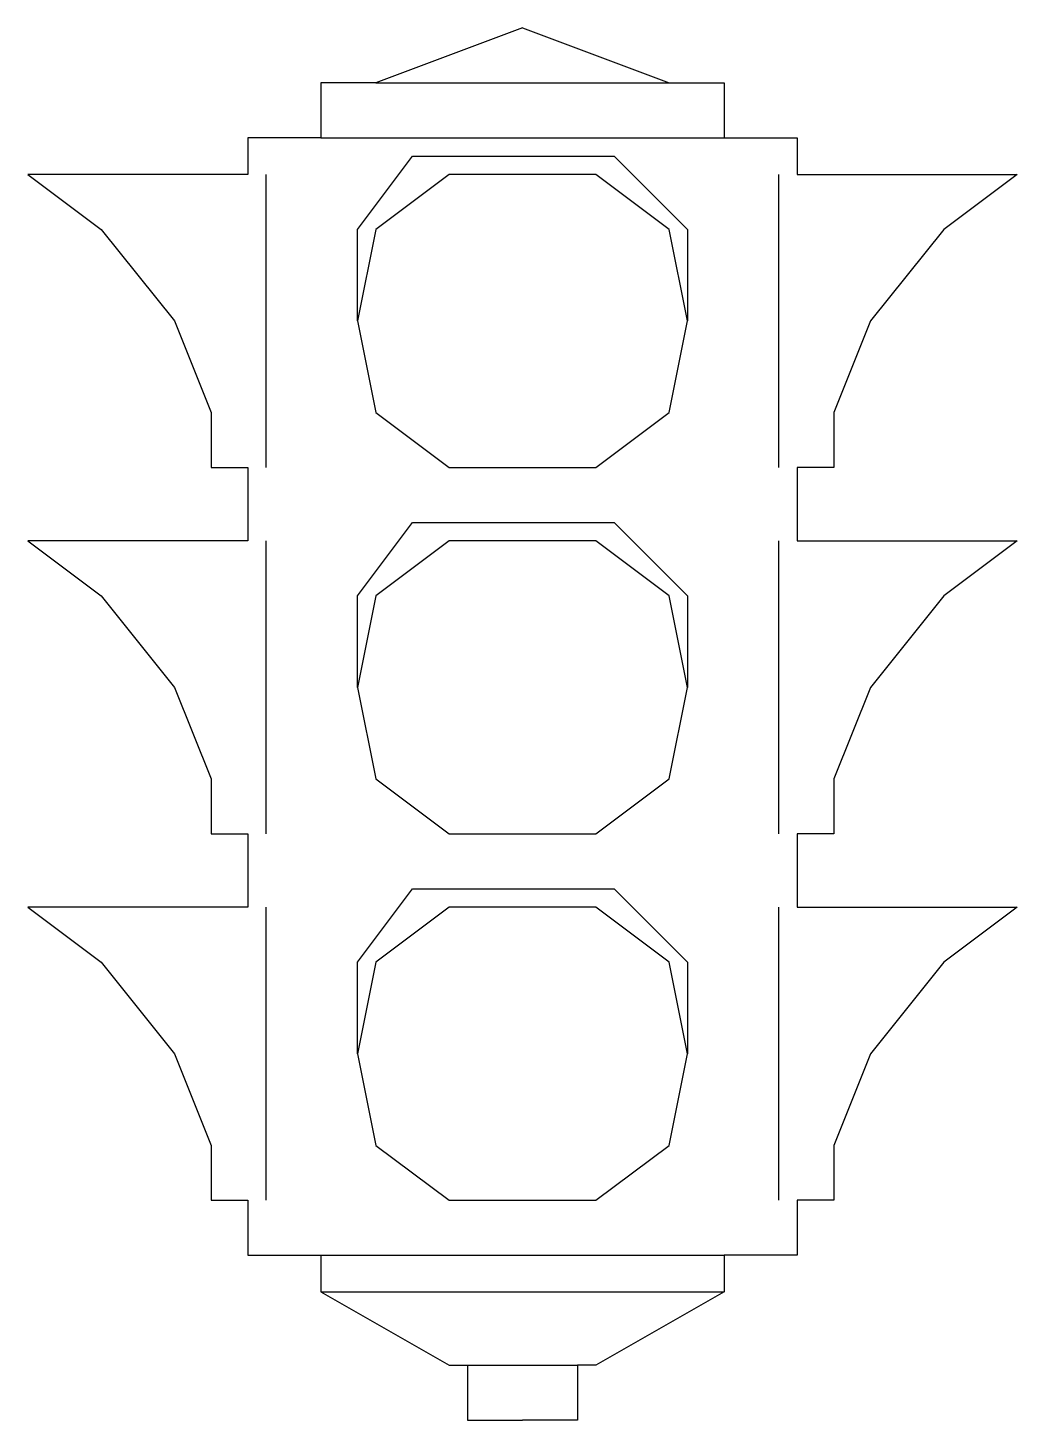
# Model space of a CAD drawing. Header units: millimetres. Extents: x -2874.672 to -2874.132, y 3706.831 to 3707.591.
import ezdxf

# ---------------------------------------------------------------- set-up
doc = ezdxf.new("R2010")
doc.units = ezdxf.units.MM
doc.header["$LTSCALE"] = 10
doc.layers.add('Ele_postes_luz', color=2, linetype='Continuous')

msp = doc.modelspace()

# ---------------------------------------------------------------- linework, layer by layer
at = {"layer": 'Ele_postes_luz'}
for p, q in [((-2874.40232, 3707.591), (-2874.48232, 3707.561)), ((-2874.40232, 3707.591), (-2874.32232, 3707.561)), ((-2874.48232, 3707.561), (-2874.51232, 3707.561)), ((-2874.51232, 3707.561), (-2874.51232, 3707.531)), ((-2874.48232, 3707.561), (-2874.32232, 3707.561)), ((-2874.32232, 3707.561), (-2874.29232, 3707.561)), ((-2874.29232, 3707.561), (-2874.29232, 3707.531)), ((-2874.51232, 3707.531), (-2874.55232, 3707.531)), ((-2874.55232, 3707.531), (-2874.55232, 3707.511)), ((-2874.51232, 3707.531), (-2874.29232, 3707.531)), ((-2874.29232, 3707.531), (-2874.25232, 3707.531)), ((-2874.25232, 3707.531), (-2874.25232, 3707.511)), ((-2874.49232, 3707.481), (-2874.46232, 3707.521)), ((-2874.46232, 3707.521), (-2874.35232, 3707.521)), ((-2874.35232, 3707.521), (-2874.31232, 3707.481)), ((-2874.55232, 3707.511), (-2874.67232, 3707.511)), ((-2874.67232, 3707.511), (-2874.63232, 3707.481)), ((-2874.54232, 3707.351), (-2874.54232, 3707.511)), ((-2874.44232, 3707.511), (-2874.48232, 3707.481)), ((-2874.36232, 3707.511), (-2874.44232, 3707.511)), ((-2874.32232, 3707.481), (-2874.36232, 3707.511)), ((-2874.26232, 3707.351), (-2874.26232, 3707.511)), ((-2874.25232, 3707.511), (-2874.13232, 3707.511)), ((-2874.13232, 3707.511), (-2874.17232, 3707.481)), ((-2874.63232, 3707.481), (-2874.59232, 3707.431)), ((-2874.49232, 3707.431), (-2874.49232, 3707.481)), ((-2874.48232, 3707.481), (-2874.49232, 3707.431)), ((-2874.31232, 3707.431), (-2874.32232, 3707.481)), ((-2874.31232, 3707.481), (-2874.31232, 3707.431)), ((-2874.17232, 3707.481), (-2874.21232, 3707.431)), ((-2874.59232, 3707.431), (-2874.57232, 3707.381)), ((-2874.49232, 3707.431), (-2874.48232, 3707.381)), ((-2874.32232, 3707.381), (-2874.31232, 3707.431)), ((-2874.21232, 3707.431), (-2874.23232, 3707.381)), ((-2874.57232, 3707.381), (-2874.57232, 3707.351)), ((-2874.48232, 3707.381), (-2874.44232, 3707.351)), ((-2874.36232, 3707.351), (-2874.32232, 3707.381)), ((-2874.23232, 3707.381), (-2874.23232, 3707.351)), ((-2874.57232, 3707.351), (-2874.55232, 3707.351)), ((-2874.55232, 3707.351), (-2874.55232, 3707.311)), ((-2874.44232, 3707.351), (-2874.36232, 3707.351)), ((-2874.23232, 3707.351), (-2874.25232, 3707.351)), ((-2874.25232, 3707.351), (-2874.25232, 3707.311)), ((-2874.49232, 3707.281), (-2874.46232, 3707.321)), ((-2874.46232, 3707.321), (-2874.35232, 3707.321)), ((-2874.35232, 3707.321), (-2874.31232, 3707.281)), ((-2874.55232, 3707.311), (-2874.67232, 3707.311)), ((-2874.67232, 3707.311), (-2874.63232, 3707.281)), ((-2874.54232, 3707.151), (-2874.54232, 3707.311)), ((-2874.44232, 3707.311), (-2874.48232, 3707.281)), ((-2874.36232, 3707.311), (-2874.44232, 3707.311)), ((-2874.32232, 3707.281), (-2874.36232, 3707.311)), ((-2874.26232, 3707.151), (-2874.26232, 3707.311)), ((-2874.25232, 3707.311), (-2874.13232, 3707.311)), ((-2874.13232, 3707.311), (-2874.17232, 3707.281)), ((-2874.63232, 3707.281), (-2874.59232, 3707.231)), ((-2874.48232, 3707.281), (-2874.49232, 3707.231)), ((-2874.49232, 3707.231), (-2874.49232, 3707.281)), ((-2874.31232, 3707.231), (-2874.32232, 3707.281)), ((-2874.31232, 3707.281), (-2874.31232, 3707.231)), ((-2874.17232, 3707.281), (-2874.21232, 3707.231)), ((-2874.59232, 3707.231), (-2874.57232, 3707.181)), ((-2874.49232, 3707.231), (-2874.48232, 3707.181)), ((-2874.32232, 3707.181), (-2874.31232, 3707.231)), ((-2874.21232, 3707.231), (-2874.23232, 3707.181)), ((-2874.57232, 3707.181), (-2874.57232, 3707.151)), ((-2874.48232, 3707.181), (-2874.44232, 3707.151)), ((-2874.36232, 3707.151), (-2874.32232, 3707.181)), ((-2874.23232, 3707.181), (-2874.23232, 3707.151)), ((-2874.57232, 3707.151), (-2874.55232, 3707.151)), ((-2874.55232, 3707.151), (-2874.55232, 3707.111)), ((-2874.44232, 3707.151), (-2874.36232, 3707.151)), ((-2874.23232, 3707.151), (-2874.25232, 3707.151)), ((-2874.25232, 3707.151), (-2874.25232, 3707.111)), ((-2874.49232, 3707.081), (-2874.46232, 3707.121)), ((-2874.46232, 3707.121), (-2874.35232, 3707.121)), ((-2874.35232, 3707.121), (-2874.31232, 3707.081)), ((-2874.55232, 3707.111), (-2874.67232, 3707.111)), ((-2874.67232, 3707.111), (-2874.63232, 3707.081)), ((-2874.54232, 3706.951), (-2874.54232, 3707.111)), ((-2874.44232, 3707.111), (-2874.48232, 3707.081)), ((-2874.36232, 3707.111), (-2874.44232, 3707.111)), ((-2874.32232, 3707.081), (-2874.36232, 3707.111)), ((-2874.26232, 3706.951), (-2874.26232, 3707.111)), ((-2874.25232, 3707.111), (-2874.13232, 3707.111)), ((-2874.13232, 3707.111), (-2874.17232, 3707.081)), ((-2874.63232, 3707.081), (-2874.59232, 3707.031)), ((-2874.49232, 3707.031), (-2874.49232, 3707.081)), ((-2874.48232, 3707.081), (-2874.49232, 3707.031)), ((-2874.31232, 3707.031), (-2874.32232, 3707.081)), ((-2874.31232, 3707.081), (-2874.31232, 3707.031)), ((-2874.17232, 3707.081), (-2874.21232, 3707.031)), ((-2874.59232, 3707.031), (-2874.57232, 3706.981)), ((-2874.49232, 3707.031), (-2874.48232, 3706.981)), ((-2874.32232, 3706.981), (-2874.31232, 3707.031)), ((-2874.21232, 3707.031), (-2874.23232, 3706.981)), ((-2874.57232, 3706.981), (-2874.57232, 3706.951)), ((-2874.48232, 3706.981), (-2874.44232, 3706.951)), ((-2874.36232, 3706.951), (-2874.32232, 3706.981)), ((-2874.23232, 3706.981), (-2874.23232, 3706.951)), ((-2874.57232, 3706.951), (-2874.55232, 3706.951)), ((-2874.55232, 3706.951), (-2874.55232, 3706.921)), ((-2874.44232, 3706.951), (-2874.36232, 3706.951)), ((-2874.23232, 3706.951), (-2874.25232, 3706.951)), ((-2874.25232, 3706.951), (-2874.25232, 3706.921)), ((-2874.55232, 3706.921), (-2874.51232, 3706.921)), ((-2874.51232, 3706.921), (-2874.29232, 3706.921)), ((-2874.51232, 3706.921), (-2874.51232, 3706.901)), ((-2874.25232, 3706.921), (-2874.29232, 3706.921)), ((-2874.29232, 3706.921), (-2874.29232, 3706.901)), ((-2874.51232, 3706.901), (-2874.29232, 3706.901)), ((-2874.51232, 3706.901), (-2874.44232, 3706.861)), ((-2874.29232, 3706.901), (-2874.36232, 3706.861)), ((-2874.44232, 3706.861), (-2874.43232, 3706.861)), ((-2874.43232, 3706.861), (-2874.37232, 3706.861)), ((-2874.43232, 3706.861), (-2874.43232, 3706.831)), ((-2874.36232, 3706.861), (-2874.37232, 3706.861)), ((-2874.37232, 3706.861), (-2874.37232, 3706.831)), ((-2874.43232, 3706.831), (-2874.40232, 3706.831)), ((-2874.37232, 3706.831), (-2874.40232, 3706.831))]:
    msp.add_line(p, q, dxfattribs=at)

doc.saveas('drawing.dxf')
